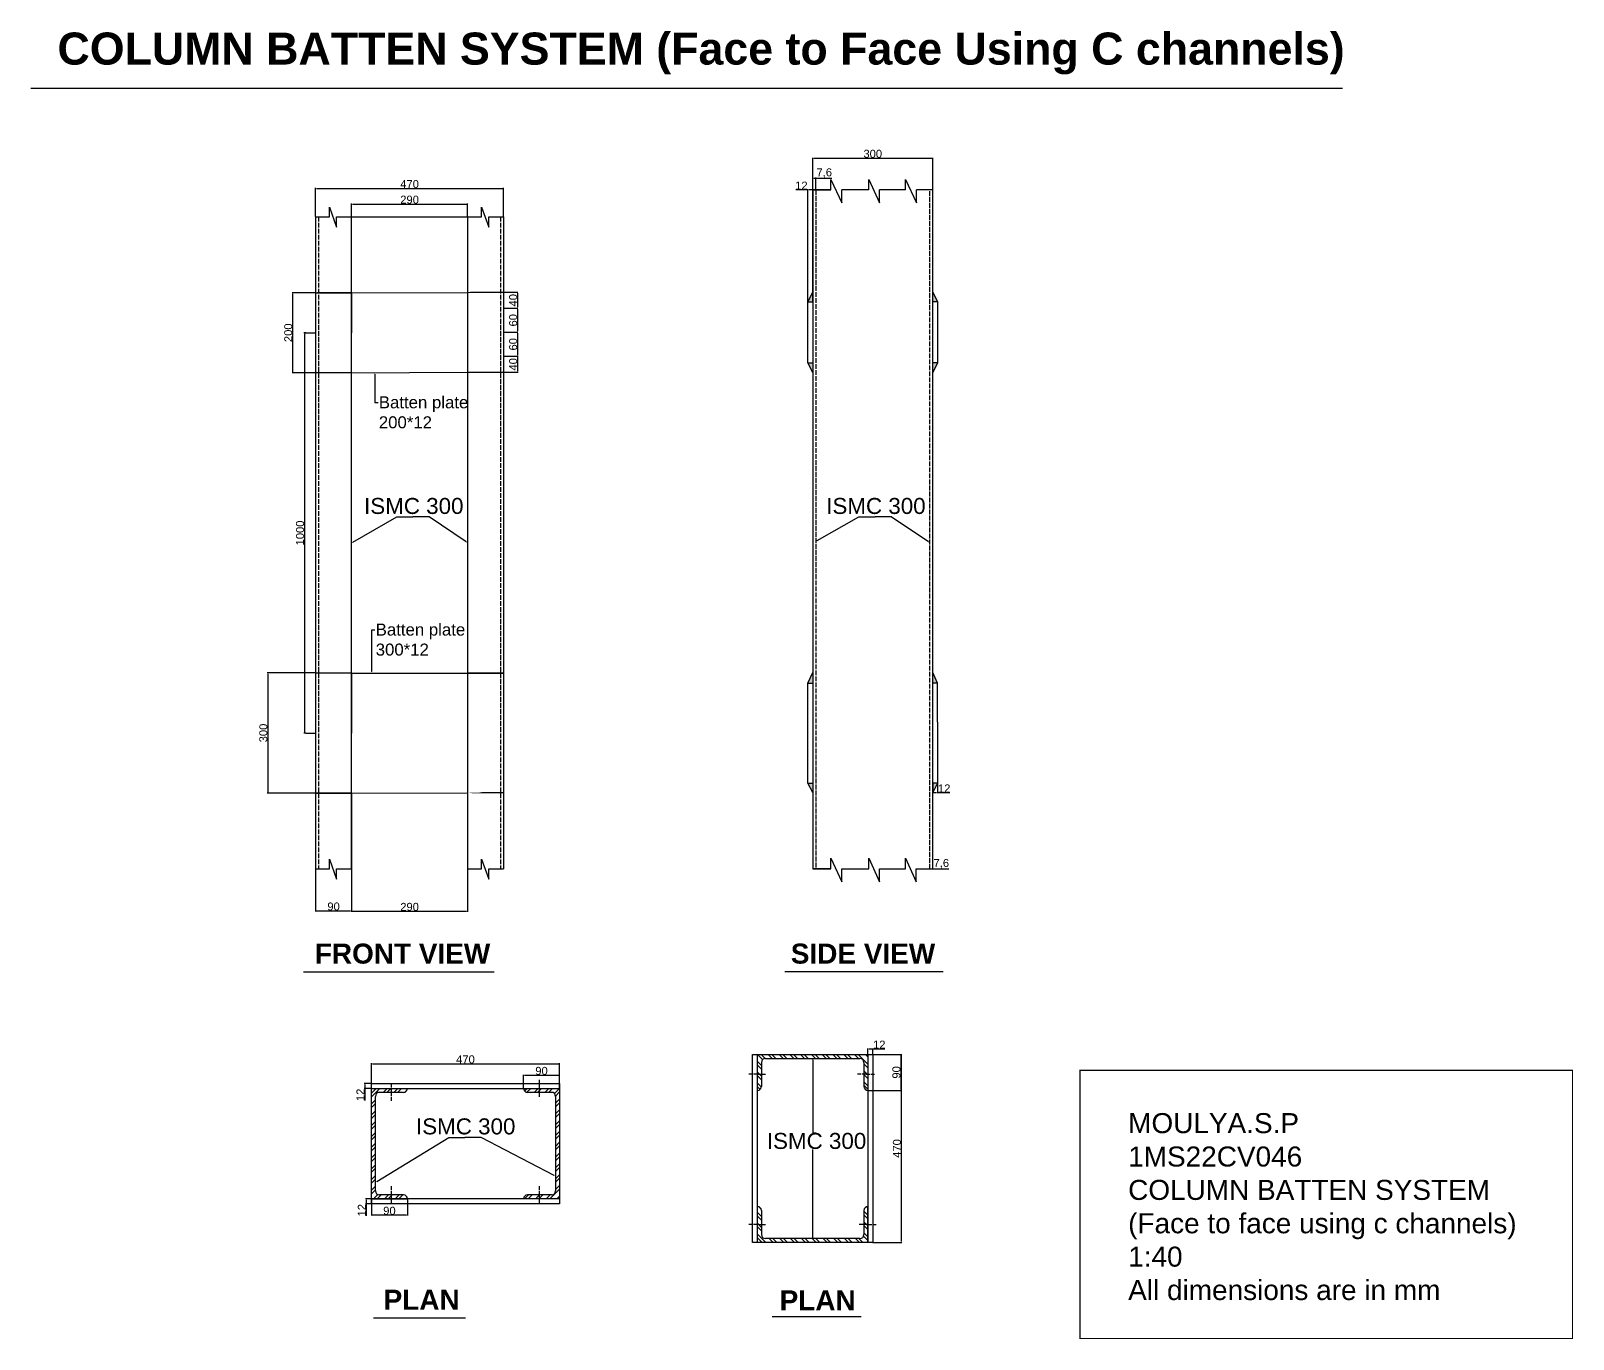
# Model space of a CAD drawing. Header units: millimetres. Extents: x 8616 to 52725, y 6697 to 10698.
# Drawn here: x 8616 to 12470, y 7431 to 10698 of the extents above; entities that cross this region are included whole.
import ezdxf
from ezdxf import colors
from ezdxf.entities.mleader import LeaderData, LeaderLine
from ezdxf.math import Vec2, Vec3

# ---------------------------------------------------------------- set-up
doc = ezdxf.new("R2010")
doc.units = ezdxf.units.MM
doc.linetypes.add('ACAD_ISO02W100', pattern=[15, 12, -3])
doc.layers.add('BEAM', color=255, linetype='Continuous')
doc.styles.get("Standard").update_dxf_attribs({"font": 'arial.ttf'})
doc.dimstyles.new('ISO-25', dxfattribs={"dimtxt": 20, "dimasz": 2.5, "dimexe": 1.25, "dimexo": 0.625, "dimtad": 1, "dimtxsty": 'Standard', "dimcen": 2.5, "dimadec": 0, "dimazin": 0, "dimtfac": 1, "dimtmove": 0, "dimatfit": 3, "dimfxl": 1, "dimarcsym": 0})

# ---------------------------------------------------------------- blocks, each defined once
blk = doc.blocks.new('*D1')
at = {"color": 0, "lineweight": -2, "transparency": 16777216}
for p, q in [((9326.8, 9095), (9206.7, 9095)), ((9207.9, 9092.5), (9207.9, 8797.5)), ((9326.8, 8795), (9206.7, 8795))]:
    blk.add_line(p, q, dxfattribs=at)
at = {"color": 0, "transparency": 16777216}
for points in [[(9207.5, 9092.5), (9208.3, 9092.5), (9207.9, 9095)], [(9207.5, 8797.5), (9208.3, 8797.5), (9207.9, 8795)]]:
    blk.add_solid(points, dxfattribs=at)
at = {"layer": 'Defpoints', "color": 0, "transparency": 16777216}
for p in [(9327.5, 9095), (9207.9, 8795), (9327.5, 8795)]:
    blk.add_point(p, dxfattribs=at)
at = {"color": 0, "transparency": 16777216, "insert": (9197.1, 8945), "char_height": 20, "attachment_point": 5, "rotation": 90}
blk.add_mtext('300', dxfattribs=at)
blk = doc.blocks.new('*D2')
at = {"color": 0, "lineweight": -2, "transparency": 16777216}
for p, q in [((9326.8, 10044.5), (9269, 10044.5)), ((9270.2, 10042), (9270.2, 9847)), ((9326.8, 9844.5), (9269, 9844.5))]:
    blk.add_line(p, q, dxfattribs=at)
at = {"color": 0, "transparency": 16777216}
for points in [[(9269.8, 10042), (9270.6, 10042), (9270.2, 10044.5)], [(9269.8, 9847), (9270.6, 9847), (9270.2, 9844.5)]]:
    blk.add_solid(points, dxfattribs=at)
at = {"layer": 'Defpoints', "color": 0, "transparency": 16777216}
for p in [(9327.5, 10044.5), (9270.2, 9844.5), (9327.5, 9844.5)]:
    blk.add_point(p, dxfattribs=at)
at = {"color": 0, "transparency": 16777216, "insert": (9259.4, 9944.5), "char_height": 20, "attachment_point": 5, "rotation": 90}
blk.add_mtext('200', dxfattribs=at)
blk = doc.blocks.new('*D3')
at = {"color": 0, "lineweight": -2, "transparency": 16777216}
for p, q in [((9303.2, 9944.5), (9298.4, 9944.5)), ((9299.7, 9942), (9299.7, 8947)), ((9303.2, 8944.5), (9298.4, 8944.5))]:
    blk.add_line(p, q, dxfattribs=at)
at = {"color": 0, "transparency": 16777216}
for points in [[(9299.2, 9942), (9300.1, 9942), (9299.7, 9944.5)], [(9299.2, 8947), (9300.1, 8947), (9299.7, 8944.5)]]:
    blk.add_solid(points, dxfattribs=at)
at = {"layer": 'Defpoints', "color": 0, "transparency": 16777216}
for p in [(9303.9, 9944.5), (9299.7, 8944.5), (9303.9, 8944.5)]:
    blk.add_point(p, dxfattribs=at)
at = {"color": 0, "transparency": 16777216, "insert": (9288.8, 9444.5), "char_height": 20, "attachment_point": 5, "rotation": 90}
blk.add_mtext('1000', dxfattribs=at)
blk = doc.blocks.new('*D4')
at = {"color": 0, "lineweight": -2, "transparency": 16777216}
for p, q in [((9327.5, 10234.8), (9327.5, 10306.3)), ((9330, 10305), (9795, 10305)), ((9797.5, 10234.8), (9797.5, 10306.3))]:
    blk.add_line(p, q, dxfattribs=at)
at = {"color": 0, "transparency": 16777216}
for points in [[(9330, 10305.4), (9330, 10304.6), (9327.5, 10305)], [(9795, 10305.4), (9795, 10304.6), (9797.5, 10305)]]:
    blk.add_solid(points, dxfattribs=at)
at = {"layer": 'Defpoints', "color": 0, "transparency": 16777216}
for p in [(9797.5, 10305), (9327.5, 10234.2), (9797.5, 10234.2)]:
    blk.add_point(p, dxfattribs=at)
at = {"color": 0, "transparency": 16777216, "insert": (9562.5, 10315.8), "char_height": 20, "attachment_point": 5}
blk.add_mtext('470', dxfattribs=at)
blk = doc.blocks.new('*D5')
at = {"color": 0, "lineweight": -2, "transparency": 16777216}
for p, q in [((9417.5, 10234.9), (9417.5, 10267.1)), ((9420, 10265.9), (9705, 10265.9)), ((9707.5, 10234.7), (9707.5, 10267.1))]:
    blk.add_line(p, q, dxfattribs=at)
at = {"color": 0, "transparency": 16777216}
for points in [[(9420, 10266.3), (9420, 10265.5), (9417.5, 10265.9)], [(9705, 10266.3), (9705, 10265.5), (9707.5, 10265.9)]]:
    blk.add_solid(points, dxfattribs=at)
at = {"layer": 'Defpoints', "color": 0, "transparency": 16777216}
for p in [(9707.5, 10265.9), (9417.5, 10234.2), (9707.5, 10234.1)]:
    blk.add_point(p, dxfattribs=at)
at = {"color": 0, "transparency": 16777216, "insert": (9562.5, 10276.7), "char_height": 20, "attachment_point": 5}
blk.add_mtext('290', dxfattribs=at)
blk = doc.blocks.new('*D6')
at = {"color": 0, "lineweight": -2, "transparency": 16777216}
for p, q in [((9327.5, 8605.3), (9327.5, 8499.6)), ((9417.5, 8605.4), (9417.5, 8499.6)), ((9330, 8500.9), (9415, 8500.9))]:
    blk.add_line(p, q, dxfattribs=at)
at = {"color": 0, "transparency": 16777216}
for points in [[(9330, 8501.3), (9330, 8500.4), (9327.5, 8500.9)], [(9415, 8501.3), (9415, 8500.4), (9417.5, 8500.9)]]:
    blk.add_solid(points, dxfattribs=at)
at = {"layer": 'Defpoints', "color": 0, "transparency": 16777216}
for p in [(9327.5, 8606), (9417.5, 8606), (9417.5, 8500.9)]:
    blk.add_point(p, dxfattribs=at)
at = {"color": 0, "transparency": 16777216, "insert": (9372.5, 8511.7), "char_height": 20, "attachment_point": 5}
blk.add_mtext('90', dxfattribs=at)
blk = doc.blocks.new('*D7')
at = {"color": 0, "lineweight": -2, "ltscale": 0.2, "transparency": 16777216}
for p, q in [((10708.3, 8142.5), (10791, 8142.5)), ((10789.8, 8140), (10789.8, 8055)), ((10708.3, 8052.5), (10791, 8052.5))]:
    blk.add_line(p, q, dxfattribs=at)
at = {"color": 0, "ltscale": 0.2, "transparency": 16777216}
for points in [[(10789.4, 8140), (10790.2, 8140), (10789.8, 8142.5)], [(10789.4, 8055), (10790.2, 8055), (10789.8, 8052.5)]]:
    blk.add_solid(points, dxfattribs=at)
at = {"layer": 'Defpoints', "color": 0, "ltscale": 0.2, "transparency": 16777216}
for p in [(10707.7, 8142.5), (10707.7, 8052.5), (10789.8, 8052.5)]:
    blk.add_point(p, dxfattribs=at)
at = {"color": 0, "ltscale": 0.2, "transparency": 16777216, "insert": (10778.9, 8097.5), "char_height": 20, "attachment_point": 5, "rotation": 90}
blk.add_mtext('90', dxfattribs=at)
blk = doc.blocks.new('*D8')
at = {"color": 0, "lineweight": -2, "ltscale": 0.2, "transparency": 16777216}
for p, q in [((9417.5, 8794.3), (9417.5, 8498.6)), ((9707.5, 8794.3), (9707.5, 8498.6)), ((9420, 8499.9), (9705, 8499.9))]:
    blk.add_line(p, q, dxfattribs=at)
at = {"color": 0, "ltscale": 0.2, "transparency": 16777216}
for points in [[(9420, 8500.3), (9420, 8499.5), (9417.5, 8499.9)], [(9705, 8500.3), (9705, 8499.5), (9707.5, 8499.9)]]:
    blk.add_solid(points, dxfattribs=at)
at = {"layer": 'Defpoints', "color": 0, "ltscale": 0.2, "transparency": 16777216}
for p in [(9417.5, 8794.9), (9707.5, 8794.9), (9707.5, 8499.9)]:
    blk.add_point(p, dxfattribs=at)
at = {"color": 0, "ltscale": 0.2, "transparency": 16777216, "insert": (9562.5, 8510.7), "char_height": 20, "attachment_point": 5}
blk.add_mtext('290', dxfattribs=at)
blk = doc.blocks.new('*D9')
at = {"color": 0, "lineweight": -2, "ltscale": 0.2, "transparency": 16777216}
for p, q in [((9798.1, 10045.7), (9833.3, 10045.7)), ((9832, 10043.2), (9832, 10008.2)), ((9798.1, 10005.7), (9833.3, 10005.7))]:
    blk.add_line(p, q, dxfattribs=at)
at = {"color": 0, "ltscale": 0.2, "transparency": 16777216}
for points in [[(9831.6, 10043.2), (9832.4, 10043.2), (9832, 10045.7)], [(9831.6, 10008.2), (9832.4, 10008.2), (9832, 10005.7)]]:
    blk.add_solid(points, dxfattribs=at)
at = {"layer": 'Defpoints', "color": 0, "ltscale": 0.2, "transparency": 16777216}
for p in [(9797.5, 10045.7), (9797.5, 10005.7), (9832, 10005.7)]:
    blk.add_point(p, dxfattribs=at)
at = {"color": 0, "ltscale": 0.2, "transparency": 16777216, "insert": (9821.2, 10025.7), "char_height": 20, "attachment_point": 5, "rotation": 90}
blk.add_mtext('40', dxfattribs=at)
blk = doc.blocks.new('*D10')
at = {"color": 0, "lineweight": -2, "ltscale": 0.2, "transparency": 16777216}
for p, q in [((9798.1, 10005.7), (9833.3, 10005.7)), ((9832, 10003.2), (9832, 9948.2)), ((9798.1, 9945.7), (9833.3, 9945.7))]:
    blk.add_line(p, q, dxfattribs=at)
at = {"color": 0, "ltscale": 0.2, "transparency": 16777216}
for points in [[(9831.6, 10003.2), (9832.4, 10003.2), (9832, 10005.7)], [(9831.6, 9948.2), (9832.4, 9948.2), (9832, 9945.7)]]:
    blk.add_solid(points, dxfattribs=at)
at = {"layer": 'Defpoints', "color": 0, "ltscale": 0.2, "transparency": 16777216}
for p in [(9797.5, 10005.7), (9797.5, 9945.7), (9832, 9945.7)]:
    blk.add_point(p, dxfattribs=at)
at = {"color": 0, "ltscale": 0.2, "transparency": 16777216, "insert": (9821.2, 9975.7), "char_height": 20, "attachment_point": 5, "rotation": 90}
blk.add_mtext('60', dxfattribs=at)
blk = doc.blocks.new('*D11')
at = {"color": 0, "lineweight": -2, "ltscale": 0.2, "transparency": 16777216}
for p, q in [((9798.1, 9945.7), (9833.3, 9945.7)), ((9832, 9943.2), (9832, 9888.2)), ((9798.1, 9885.7), (9833.3, 9885.7))]:
    blk.add_line(p, q, dxfattribs=at)
at = {"color": 0, "ltscale": 0.2, "transparency": 16777216}
for points in [[(9831.6, 9943.2), (9832.4, 9943.2), (9832, 9945.7)], [(9831.6, 9888.2), (9832.4, 9888.2), (9832, 9885.7)]]:
    blk.add_solid(points, dxfattribs=at)
at = {"layer": 'Defpoints', "color": 0, "ltscale": 0.2, "transparency": 16777216}
for p in [(9797.5, 9945.7), (9797.5, 9885.7), (9832, 9885.7)]:
    blk.add_point(p, dxfattribs=at)
at = {"color": 0, "ltscale": 0.2, "transparency": 16777216, "insert": (9821.2, 9915.7), "char_height": 20, "attachment_point": 5, "rotation": 90}
blk.add_mtext('60', dxfattribs=at)
blk = doc.blocks.new('*D12')
at = {"color": 0, "lineweight": -2, "ltscale": 0.2, "transparency": 16777216}
for p, q in [((9798.1, 9885.7), (9833.4, 9885.7)), ((9832.1, 9883.2), (9832.1, 9848.2)), ((9798.1, 9845.7), (9833.4, 9845.7))]:
    blk.add_line(p, q, dxfattribs=at)
at = {"color": 0, "ltscale": 0.2, "transparency": 16777216}
for points in [[(9831.7, 9883.2), (9832.5, 9883.2), (9832.1, 9885.7)], [(9831.7, 9848.2), (9832.5, 9848.2), (9832.1, 9845.7)]]:
    blk.add_solid(points, dxfattribs=at)
at = {"layer": 'Defpoints', "color": 0, "ltscale": 0.2, "transparency": 16777216}
for p in [(9797.5, 9885.7), (9797.5, 9845.7), (9832.1, 9845.7)]:
    blk.add_point(p, dxfattribs=at)
at = {"color": 0, "ltscale": 0.2, "transparency": 16777216, "insert": (9821.3, 9865.7), "char_height": 20, "attachment_point": 5, "rotation": 90}
blk.add_mtext('40', dxfattribs=at)
blk = doc.blocks.new('*D13')
at = {"color": 0, "lineweight": -2, "ltscale": 0.2, "transparency": 16777216}
for p, q in [((10569.8, 10301.9), (10569.8, 10331.9)), ((10572.3, 10330.7), (10574.9, 10330.7)), ((10577.4, 10301.9), (10577.4, 10331.9)), ((10577.4, 10330.7), (10617.4, 10330.7))]:
    blk.add_line(p, q, dxfattribs=at)
at = {"color": 0, "ltscale": 0.2, "transparency": 16777216}
for points in [[(10572.3, 10331.1), (10572.3, 10330.2), (10569.8, 10330.7)], [(10574.9, 10331.1), (10574.9, 10330.2), (10577.4, 10330.7)]]:
    blk.add_solid(points, dxfattribs=at)
at = {"layer": 'Defpoints', "color": 0, "ltscale": 0.2, "transparency": 16777216}
for p in [(10577.4, 10330.7), (10569.8, 10301.3), (10577.4, 10301.3)]:
    blk.add_point(p, dxfattribs=at)
at = {"color": 0, "ltscale": 0.2, "transparency": 16777216, "insert": (10598.6, 10343.3), "char_height": 20, "attachment_point": 5}
blk.add_mtext('7,6', dxfattribs=at)
blk = doc.blocks.new('*D14')
at = {"color": 0, "lineweight": -2, "ltscale": 0.2, "transparency": 16777216}
for p, q in [((10569.8, 10301.9), (10569.8, 10381.7)), ((10572.3, 10380.4), (10867.3, 10380.4)), ((10869.8, 10301.9), (10869.8, 10381.7))]:
    blk.add_line(p, q, dxfattribs=at)
at = {"color": 0, "ltscale": 0.2, "transparency": 16777216}
for points in [[(10572.3, 10380.9), (10572.3, 10380), (10569.8, 10380.4)], [(10867.3, 10380.9), (10867.3, 10380), (10869.8, 10380.4)]]:
    blk.add_solid(points, dxfattribs=at)
at = {"layer": 'Defpoints', "color": 0, "ltscale": 0.2, "transparency": 16777216}
for p in [(10869.8, 10380.4), (10569.8, 10301.3), (10869.8, 10301.3)]:
    blk.add_point(p, dxfattribs=at)
at = {"color": 0, "ltscale": 0.2, "transparency": 16777216, "insert": (10719.8, 10391.3), "char_height": 20, "attachment_point": 5}
blk.add_mtext('300', dxfattribs=at)
blk = doc.blocks.new('*D15')
at = {"color": 0, "lineweight": -2, "ltscale": 0.2, "transparency": 16777216}
for p, q in [((10557.8, 10301.3), (10527.5, 10301.3)), ((10557.8, 10022.7), (10557.8, 10302.5)), ((10567.3, 10301.3), (10560.3, 10301.3)), ((10569.8, 10022.7), (10569.8, 10302.5))]:
    blk.add_line(p, q, dxfattribs=at)
at = {"color": 0, "ltscale": 0.2, "transparency": 16777216}
for points in [[(10560.3, 10301.7), (10560.3, 10300.8), (10557.8, 10301.3)], [(10567.3, 10301.7), (10567.3, 10300.8), (10569.8, 10301.3)]]:
    blk.add_solid(points, dxfattribs=at)
at = {"layer": 'Defpoints', "color": 0, "ltscale": 0.2, "transparency": 16777216}
for p in [(10557.8, 10301.3), (10557.8, 10022), (10569.8, 10022)]:
    blk.add_point(p, dxfattribs=at)
at = {"color": 0, "ltscale": 0.2, "transparency": 16777216, "insert": (10541.4, 10311.9), "char_height": 20, "attachment_point": 5}
blk.add_mtext('12', dxfattribs=at)
blk = doc.blocks.new('*D16')
at = {"color": 0, "lineweight": -2, "ltscale": 0.2, "transparency": 16777216}
for p, q in [((10869.8, 8819.9), (10869.8, 8794.8)), ((10872.3, 8796.1), (10879.3, 8796.1)), ((10881.8, 8819.9), (10881.8, 8794.8)), ((10881.8, 8796.1), (10912.1, 8796.1))]:
    blk.add_line(p, q, dxfattribs=at)
at = {"color": 0, "ltscale": 0.2, "transparency": 16777216}
for points in [[(10872.3, 8796.5), (10872.3, 8795.6), (10869.8, 8796.1)], [(10879.3, 8796.5), (10879.3, 8795.6), (10881.8, 8796.1)]]:
    blk.add_solid(points, dxfattribs=at)
at = {"layer": 'Defpoints', "color": 0, "ltscale": 0.2, "transparency": 16777216}
for p in [(10869.8, 8820.5), (10881.8, 8820.5), (10881.8, 8796.1)]:
    blk.add_point(p, dxfattribs=at)
at = {"color": 0, "ltscale": 0.2, "transparency": 16777216, "insert": (10898.2, 8806.7), "char_height": 20, "attachment_point": 5}
blk.add_mtext('12', dxfattribs=at)
blk = doc.blocks.new('*D17')
at = {"color": 0, "lineweight": -2, "ltscale": 0.2, "transparency": 16777216}
for p, q in [((10862.2, 8606.6), (10862.2, 8607.2)), ((10864.7, 8606), (10867.3, 8606)), ((10869.8, 8606.6), (10869.8, 8607.2)), ((10869.8, 8606), (10909.8, 8606))]:
    blk.add_line(p, q, dxfattribs=at)
at = {"color": 0, "ltscale": 0.2, "transparency": 16777216}
for points in [[(10864.7, 8606.4), (10864.7, 8605.6), (10862.2, 8606)], [(10867.3, 8606.4), (10867.3, 8605.6), (10869.8, 8606)]]:
    blk.add_solid(points, dxfattribs=at)
at = {"layer": 'Defpoints', "color": 0, "ltscale": 0.2, "transparency": 16777216}
for p in [(10862.2, 8606), (10869.8, 8606), (10869.8, 8606)]:
    blk.add_point(p, dxfattribs=at)
at = {"color": 0, "ltscale": 0.2, "transparency": 16777216, "insert": (10891, 8618.6), "char_height": 20, "attachment_point": 5}
blk.add_mtext('7,6', dxfattribs=at)
blk = doc.blocks.new('*D18')
at = {"color": 0, "lineweight": -2, "ltscale": 0.2, "transparency": 16777216}
for p, q in [((10707.7, 8143.1), (10707.7, 8157.3)), ((10710.2, 8156.1), (10717.2, 8156.1)), ((10719.7, 8143.1), (10719.7, 8157.3)), ((10719.7, 8156.1), (10750, 8156.1))]:
    blk.add_line(p, q, dxfattribs=at)
at = {"color": 0, "ltscale": 0.2, "transparency": 16777216}
for points in [[(10710.2, 8156.5), (10710.2, 8155.7), (10707.7, 8156.1)], [(10717.2, 8156.5), (10717.2, 8155.7), (10719.7, 8156.1)]]:
    blk.add_solid(points, dxfattribs=at)
at = {"layer": 'Defpoints', "color": 0, "ltscale": 0.2, "transparency": 16777216}
for p in [(10707.7, 8142.5), (10719.7, 8156.1), (10719.7, 8142.5)]:
    blk.add_point(p, dxfattribs=at)
at = {"color": 0, "ltscale": 0.2, "transparency": 16777216, "insert": (10736.1, 8166.8), "char_height": 20, "attachment_point": 5}
blk.add_mtext('12', dxfattribs=at)
blk = doc.blocks.new('*D19')
at = {"color": 0, "lineweight": -2, "ltscale": 0.2, "transparency": 16777216}
for p, q in [((10720.3, 8142.5), (10792.3, 8142.5)), ((10791.1, 8140), (10791.1, 7675)), ((10720.3, 7672.5), (10792.3, 7672.5))]:
    blk.add_line(p, q, dxfattribs=at)
at = {"color": 0, "ltscale": 0.2, "transparency": 16777216}
for points in [[(10790.7, 8140), (10791.5, 8140), (10791.1, 8142.5)], [(10790.7, 7675), (10791.5, 7675), (10791.1, 7672.5)]]:
    blk.add_solid(points, dxfattribs=at)
at = {"layer": 'Defpoints', "color": 0, "ltscale": 0.2, "transparency": 16777216}
for p in [(10719.7, 8142.5), (10719.7, 7672.5), (10791.1, 7672.5)]:
    blk.add_point(p, dxfattribs=at)
at = {"color": 0, "ltscale": 0.2, "transparency": 16777216, "insert": (10780.2, 7907.5), "char_height": 20, "attachment_point": 5, "rotation": 90}
blk.add_mtext('470', dxfattribs=at)
blk = doc.blocks.new('*D20')
at = {"color": 0, "lineweight": -2, "ltscale": 0.8, "transparency": 16777216}
for p, q in [((9467.1, 8070.3), (9467.1, 8120.3)), ((9469.6, 8119.1), (9934.6, 8119.1)), ((9937.1, 8070.3), (9937.1, 8120.3))]:
    blk.add_line(p, q, dxfattribs=at)
at = {"color": 0, "ltscale": 0.8, "transparency": 16777216}
for points in [[(9469.6, 8119.5), (9469.6, 8118.7), (9467.1, 8119.1)], [(9934.6, 8119.5), (9934.6, 8118.7), (9937.1, 8119.1)]]:
    blk.add_solid(points, dxfattribs=at)
at = {"layer": 'Defpoints', "color": 0, "ltscale": 0.8, "transparency": 16777216}
for p in [(9937.1, 8119.1), (9467.1, 8069.7), (9937.1, 8069.7)]:
    blk.add_point(p, dxfattribs=at)
at = {"color": 0, "ltscale": 0.8, "transparency": 16777216, "insert": (9702.1, 8129.9), "char_height": 20, "attachment_point": 5}
blk.add_mtext('470', dxfattribs=at)
blk = doc.blocks.new('*D21')
at = {"color": 0, "lineweight": -2, "ltscale": 0.8, "transparency": 16777216}
for p, q in [((9847.1, 8058.3), (9847.1, 8091.6)), ((9849.6, 8090.4), (9934.6, 8090.4)), ((9937.1, 8058.3), (9937.1, 8091.6))]:
    blk.add_line(p, q, dxfattribs=at)
at = {"color": 0, "ltscale": 0.8, "transparency": 16777216}
for points in [[(9849.6, 8090.8), (9849.6, 8090), (9847.1, 8090.4)], [(9934.6, 8090.8), (9934.6, 8090), (9937.1, 8090.4)]]:
    blk.add_solid(points, dxfattribs=at)
at = {"layer": 'Defpoints', "color": 0, "ltscale": 0.8, "transparency": 16777216}
for p in [(9847.1, 8057.7), (9937.1, 8090.4), (9937.1, 8057.7)]:
    blk.add_point(p, dxfattribs=at)
at = {"color": 0, "ltscale": 0.8, "transparency": 16777216, "insert": (9892.1, 8101.2), "char_height": 20, "attachment_point": 5}
blk.add_mtext('90', dxfattribs=at)
blk = doc.blocks.new('*D22')
at = {"color": 0, "lineweight": -2, "ltscale": 0.8, "transparency": 16777216}
for p, q in [((9466.5, 8069.7), (9449.1, 8069.7)), ((9466.5, 8057.7), (9449.1, 8057.7)), ((9450.4, 8067.2), (9450.4, 8060.2)), ((9450.4, 8057.7), (9450.4, 8027.4))]:
    blk.add_line(p, q, dxfattribs=at)
at = {"color": 0, "ltscale": 0.8, "transparency": 16777216}
for points in [[(9449.9, 8067.2), (9450.8, 8067.2), (9450.4, 8069.7)], [(9449.9, 8060.2), (9450.8, 8060.2), (9450.4, 8057.7)]]:
    blk.add_solid(points, dxfattribs=at)
at = {"layer": 'Defpoints', "color": 0, "ltscale": 0.8, "transparency": 16777216}
for p in [(9450.4, 8057.7), (9467.1, 8069.7), (9467.1, 8057.7)]:
    blk.add_point(p, dxfattribs=at)
at = {"color": 0, "ltscale": 0.8, "transparency": 16777216, "insert": (9439.7, 8041.3), "char_height": 20, "attachment_point": 5, "rotation": 90}
blk.add_mtext('12', dxfattribs=at)
blk = doc.blocks.new('*D23')
at = {"color": 0, "lineweight": -2, "ltscale": 0.8, "transparency": 16777216}
for p, q in [((9467.1, 7781.1), (9467.1, 7739.8)), ((9557.1, 7781.1), (9557.1, 7739.8)), ((9554.6, 7741.1), (9469.6, 7741.1))]:
    blk.add_line(p, q, dxfattribs=at)
at = {"color": 0, "ltscale": 0.8, "transparency": 16777216}
for points in [[(9469.6, 7741.5), (9469.6, 7740.7), (9467.1, 7741.1)], [(9554.6, 7741.5), (9554.6, 7740.7), (9557.1, 7741.1)]]:
    blk.add_solid(points, dxfattribs=at)
at = {"layer": 'Defpoints', "color": 0, "ltscale": 0.8, "transparency": 16777216}
for p in [(9467.1, 7781.7), (9557.1, 7781.7), (9467.1, 7741.1)]:
    blk.add_point(p, dxfattribs=at)
at = {"color": 0, "ltscale": 0.8, "transparency": 16777216, "insert": (9512.1, 7751.9), "char_height": 20, "attachment_point": 5}
blk.add_mtext('90', dxfattribs=at)
blk = doc.blocks.new('*D24')
at = {"color": 0, "lineweight": -2, "ltscale": 0.8, "transparency": 16777216}
for p, q in [((9466.5, 7781.7), (9452.5, 7781.7)), ((9466.5, 7769.7), (9452.5, 7769.7)), ((9453.8, 7779.2), (9453.8, 7772.2)), ((9453.8, 7769.7), (9453.8, 7739.4))]:
    blk.add_line(p, q, dxfattribs=at)
at = {"color": 0, "ltscale": 0.8, "transparency": 16777216}
for points in [[(9453.4, 7779.2), (9454.2, 7779.2), (9453.8, 7781.7)], [(9453.4, 7772.2), (9454.2, 7772.2), (9453.8, 7769.7)]]:
    blk.add_solid(points, dxfattribs=at)
at = {"layer": 'Defpoints', "color": 0, "ltscale": 0.8, "transparency": 16777216}
for p in [(9453.8, 7769.7), (9467.1, 7781.7), (9467.1, 7769.7)]:
    blk.add_point(p, dxfattribs=at)
at = {"color": 0, "ltscale": 0.8, "transparency": 16777216, "insert": (9443.1, 7753.3), "char_height": 20, "attachment_point": 5, "rotation": 90}
blk.add_mtext('12', dxfattribs=at)

msp = doc.modelspace()

# ---------------------------------------------------------------- hatches: boundary and pattern name
h = msp.add_hatch(color=256)
h.dxf.hatch_style = 1
h.paths.add_polyline_path([(10569.807, 10045.674), (10557.807, 10022.038), (10569.807, 10022.038)])
h.paths.add_polyline_path([(10569.807, 9869.339), (10557.807, 9869.339), (10569.807, 9845.336)])
h.paths.add_polyline_path([(10869.807, 10045.674), (10869.807, 10021.67), (10881.807, 10021.67)])
h.paths.add_polyline_path([(10881.807, 9868.971), (10869.807, 9868.971), (10869.807, 9845.336)])
h.paths.add_polyline_path([(10881.807, 8819.708), (10869.807, 8819.708), (10869.807, 8796.073)])
h.paths.add_polyline_path([(10869.807, 9096.434), (10869.807, 9069.605), (10881.807, 9069.605)])
h.paths.add_polyline_path([(10569.807, 9095.99), (10557.807, 9069.605), (10569.807, 9069.605)])
h.paths.add_polyline_path([(10569.807, 8820.076), (10557.807, 8820.076), (10569.807, 8796.073)])
h = msp.add_hatch()
h.set_pattern_fill('ANSI32', color=256, scale=2, angle=90)
h.set_pattern_definition([(135, (10828.864, 6021.23), (-13.47038, -13.47038), []), (135, (10828.864, 6030.21), (-13.47038, -13.47038), [])])
h.paths.add_polyline_path([(10431.653, 7672.516), (10707.653, 7672.516), (10707.653, 7762.516, 0.41421356), (10697.653, 7752.516), (10697.653, 7692.516, -0.41421356), (10687.653, 7682.516), (10451.653, 7682.516, -0.41421356), (10441.653, 7692.516), (10441.653, 7752.516, 0.41421356), (10431.653, 7762.516)])
h.paths.add_polyline_path([(10431.653, 8052.516, 0.41421356), (10441.653, 8062.516), (10441.653, 8122.516, -0.41421356), (10451.653, 8132.516), (10687.653, 8132.516, -0.41421356), (10697.653, 8122.516), (10697.653, 8062.516, 0.41421356), (10707.653, 8052.516), (10707.653, 8142.516), (10431.653, 8142.516)])
h = msp.add_hatch()
h.set_pattern_fill('ANSI32', color=256, scale=2)
h.set_pattern_definition([(45, (7815.851, 7660.496), (-13.47038, 13.47038), []), (45, (7824.832, 7660.496), (-13.47038, 13.47038), [])])
h.paths.add_polyline_path([(9557.137, 8057.706), (9467.137, 8057.706), (9467.137, 7781.706), (9557.137, 7781.706, 0.41421356), (9547.137, 7791.706), (9487.137, 7791.706, -0.41421356), (9477.137, 7801.706), (9477.137, 8037.706, -0.41421356), (9487.137, 8047.706), (9547.137, 8047.706, 0.41421356)])
h.paths.add_polyline_path([(9937.137, 8057.706), (9847.137, 8057.706, 0.41421356), (9857.137, 8047.706), (9917.137, 8047.706, -0.41421356), (9927.137, 8037.706), (9927.137, 7801.706, -0.41421356), (9917.137, 7791.706), (9857.137, 7791.706, 0.41421356), (9847.137, 7781.706), (9937.137, 7781.706)])

# ---------------------------------------------------------------- linework, layer by layer
at = {"ltscale": 0.8}
for p, q in [((8616.122, 10555.649), (11893.081, 10555.649)), ((10419.653, 8072.516), (10419.653, 8142.516)), ((10569.653, 7682.516), (10569.653, 7904.954))]:
    msp.add_line(p, q, dxfattribs=at)
for p, q in [((10569.807, 10301.251), (10569.807, 8605.974)), ((10569.807, 10301.251), (10615.408, 10301.251)), ((10615.408, 10301.251), (10569.807, 10301.251)), ((10615.408, 10301.251), (10615.408, 10327.442)), ((10615.408, 10327.442), (10642.501, 10268.813)), ((10642.501, 10268.813), (10642.501, 10301.251)), ((10709.907, 10301.251), (10642.501, 10301.251)), ((10709.907, 10301.251), (10709.907, 10327.442)), ((10709.907, 10327.442), (10736.999, 10268.813)), ((10736.999, 10268.813), (10736.999, 10301.251)), ((10801.761, 10301.251), (10736.999, 10301.251)), ((10801.761, 10301.251), (10801.761, 10327.442)), ((10801.761, 10327.442), (10828.854, 10268.813)), ((10869.807, 10301.251), (10828.854, 10301.251)), ((10828.854, 10268.813), (10828.854, 10301.251)), ((10869.807, 8605.974), (10869.807, 10301.251)), ((9362.427, 10234.182), (9362.427, 10258.221)), ((9362.427, 10258.221), (9380.206, 10208.06)), ((9742.429, 10234.115), (9742.429, 10258.153)), ((9742.429, 10258.153), (9760.207, 10207.992)), ((9327.452, 10234.182), (9327.452, 8605.974)), ((9327.452, 10234.182), (9362.427, 10234.182)), ((9327.452, 10234.182), (9337.452, 10234.182)), ((9380.206, 10234.182), (9417.451, 10234.25)), ((9380.206, 10208.06), (9380.206, 10234.182)), ((9380.206, 10234.182), (9742.429, 10234.182)), ((9417.45, 8606.042), (9417.45, 10233.543)), ((9707.453, 10234.115), (9707.453, 8605.907)), ((9760.207, 10234.115), (9797.452, 10234.182)), ((9760.207, 10207.992), (9760.207, 10234.115)), ((9797.452, 10234.182), (9797.452, 8606.042)), ((9327.452, 10044.494), (9417.45, 10044.494)), ((9417.45, 10044.494), (9707.453, 10045.394)), ((9417.45, 10044.494), (9417.45, 9944.494)), ((9707.453, 10045.394), (9797.451, 10045.674)), ((10557.807, 10022.038), (10569.807, 10045.674)), ((10557.807, 10022.038), (10569.807, 10022.038)), ((10557.807, 9869.339), (10557.807, 10022.038)), ((10869.807, 10045.674), (10881.807, 10021.67)), ((10881.807, 10021.67), (10869.807, 10021.67)), ((10881.807, 10021.67), (10881.807, 9868.971)), ((10569.807, 9845.336), (10557.807, 9869.339)), ((10557.807, 9869.339), (10569.807, 9869.339)), ((10881.807, 9868.971), (10869.807, 9868.971)), ((10881.807, 9868.971), (10869.807, 9845.336)), ((9327.452, 9844.737), (9797.451, 9845.674)), ((9327.452, 9095.024), (9417.45, 9094.281)), ((10557.807, 9069.605), (10569.807, 9095.99)), ((10881.807, 9069.605), (10869.807, 9096.434)), ((9417.45, 9094.281), (9707.453, 9094.711)), ((9417.45, 9094.281), (9417.45, 8944.281)), ((9797.452, 9094.213), (9797.452, 8944.213)), ((10557.807, 8972.776), (10557.807, 9069.605)), ((10557.807, 9069.605), (10569.807, 9069.605)), ((10881.807, 9069.605), (10869.807, 9069.605)), ((10881.807, 8972.408), (10881.807, 9069.605)), ((10557.807, 8820.076), (10557.807, 8972.776)), ((10881.807, 8972.408), (10881.807, 8819.708)), ((9327.452, 8795.024), (9417.45, 8794.935)), ((9417.45, 8794.935), (9707.453, 8795.942)), ((10569.807, 8796.073), (10557.807, 8820.076)), ((10557.807, 8820.076), (10569.807, 8820.076)), ((10881.807, 8819.708), (10869.807, 8819.708)), ((10881.807, 8819.708), (10869.807, 8796.073)), ((9327.452, 8605.974), (9362.427, 8605.974)), ((9362.427, 8605.974), (9362.427, 8630.013)), ((9362.427, 8630.013), (9380.206, 8579.852)), ((9380.206, 8605.974), (9417.451, 8606.042)), ((9380.206, 8579.852), (9380.206, 8605.974)), ((9707.453, 8605.907), (9742.429, 8605.907)), ((9742.429, 8605.907), (9742.429, 8629.945)), ((9742.429, 8629.945), (9760.207, 8579.784)), ((9760.207, 8605.907), (9797.452, 8605.974)), ((9760.207, 8579.784), (9760.207, 8605.907)), ((10569.807, 8605.974), (10615.197, 8605.974)), ((10615.197, 8605.974), (10569.807, 8605.974)), ((10615.197, 8605.974), (10615.197, 8632.165)), ((10615.197, 8632.165), (10642.29, 8573.537)), ((10642.29, 8573.537), (10642.29, 8605.974)), ((10642.29, 8605.974), (10709.696, 8605.974)), ((10709.696, 8605.974), (10709.696, 8632.165)), ((10709.696, 8632.165), (10736.789, 8573.537)), ((10736.789, 8573.537), (10736.789, 8605.974)), ((10736.789, 8605.974), (10801.551, 8605.974)), ((10801.551, 8605.974), (10801.551, 8632.165)), ((10801.551, 8632.165), (10828.644, 8573.537)), ((10828.644, 8573.537), (10828.644, 8605.974)), ((10828.644, 8605.974), (10869.807, 8605.974)), ((10419.653, 8142.516), (10719.653, 8142.516)), ((10431.653, 7672.516), (10431.653, 8142.516)), ((10451.653, 8132.516), (10687.653, 8132.516)), ((10707.653, 8142.516), (10707.653, 7672.516)), ((10719.653, 8142.516), (10719.653, 7672.516)), ((10441.653, 8122.516), (10441.653, 8062.516)), ((10697.653, 8122.516), (10697.653, 8062.516)), ((9467.137, 8069.706), (9937.137, 8069.706)), ((9467.137, 7769.706), (9467.137, 8069.706)), ((9467.137, 8057.706), (9937.137, 8057.706)), ((9467.137, 8057.706), (9557.137, 8057.706)), ((9477.137, 8057.706), (9557.137, 8057.706)), ((9557.137, 8057.706), (9557.137, 8057.706)), ((9847.137, 8057.706), (9847.137, 8057.706)), ((9937.137, 8069.706), (9937.137, 7769.706)), ((10419.653, 7672.516), (10419.653, 8072.516)), ((9477.137, 7801.706), (9477.137, 8037.706)), ((9547.137, 8047.706), (9487.137, 8047.706)), ((9917.137, 8047.706), (9857.137, 8047.706)), ((9927.137, 8037.706), (9927.137, 7801.706)), ((10431.653, 8052.516), (10431.653, 8052.516)), ((10707.653, 8052.516), (10707.653, 8052.516)), ((9547.137, 7791.706), (9487.137, 7791.706)), ((9917.137, 7791.706), (9857.137, 7791.706)), ((9937.137, 7781.706), (9467.137, 7781.706)), ((9467.137, 7781.706), (9557.137, 7781.706)), ((9937.137, 7769.706), (9467.137, 7769.706)), ((9557.137, 7781.706), (9557.137, 7781.706)), ((9847.137, 7781.706), (9847.137, 7781.706)), ((10431.653, 7682.516), (10431.653, 7762.516)), ((10431.653, 7672.516), (10431.653, 7762.516)), ((10431.653, 7762.516), (10431.653, 7762.516)), ((10441.653, 7752.516), (10441.653, 7692.516)), ((10697.653, 7752.516), (10697.653, 7692.516)), ((10707.653, 7672.516), (10707.653, 7762.516)), ((10707.653, 7762.516), (10707.653, 7762.516)), ((10719.653, 7672.516), (10419.653, 7672.516)), ((10687.653, 7682.516), (10451.653, 7682.516))]:
    msp.add_line(p, q)
at = {"linetype": 'ACAD_ISO02W100'}
for p, q in [((10577.407, 10301.251), (10577.407, 8605.974)), ((10862.207, 8605.974), (10862.207, 10301.251)), ((9335.052, 10234.182), (9335.052, 8605.974)), ((9789.852, 10234.182), (9789.852, 8605.974))]:
    msp.add_line(p, q, dxfattribs=at)
at = {"ltscale": 0.2}
for p, q in [((9299.655, 9944.494), (9327.452, 9944.494)), ((9303.059, 8944.494), (9327.452, 8944.494)), ((9297.783, 8348.574), (9773.544, 8348.574)), ((10499.81, 8349.53), (10895.363, 8349.53)), ((9472.26, 7484.573), (9702.009, 7484.573)), ((10468.743, 7488.176), (10690.495, 7488.176))]:
    msp.add_line(p, q, dxfattribs=at)
at = {"linetype": 'ACAD_ISO02W100', "ltscale": 0.8}
for p, q in [((9517.137, 8047.706), (9517.137, 8069.254)), ((9887.137, 8057.706), (9887.137, 8079.254)), ((9887.137, 8036.159), (9887.137, 8057.706)), ((10431.653, 8092.693), (10408.853, 8092.693)), ((10431.653, 8092.693), (10452.166, 8092.693)), ((10703.204, 8092.693), (10680.405, 8092.693)), ((10703.204, 8092.693), (10723.718, 8092.693)), ((9517.137, 8026.159), (9517.137, 8047.706)), ((9517.137, 7791.706), (9517.137, 7813.254)), ((9517.137, 7770.159), (9517.137, 7791.706)), ((9887.137, 7791.706), (9887.137, 7813.254)), ((9887.137, 7770.159), (9887.137, 7791.706)), ((10431.653, 7717.516), (10408.853, 7717.516)), ((10431.653, 7717.516), (10452.166, 7717.516)), ((10707.653, 7717.516), (10684.853, 7717.516)), ((10707.653, 7717.516), (10728.166, 7717.516))]:
    msp.add_line(p, q, dxfattribs=at)
at = {"ltscale": 0.2, "const_width": 3}
for points in [[(9327.452, 10044.494), (9417.45, 10044.494), (9417.45, 10044.494), (9327.452, 10044.494)], [(9707.453, 10045.394), (9797.452, 10045.394), (9797.452, 10045.394), (9707.453, 10045.394)], [(9327.452, 9844.494), (9417.45, 9844.494), (9417.45, 9844.916), (9327.452, 9844.916)], [(9707.453, 9845.494), (9797.452, 9845.494), (9797.452, 9845.674), (9707.453, 9845.674)], [(9327.452, 9095.024), (9417.45, 9095.024), (9417.45, 9094.281), (9327.452, 9094.281)], [(9707.453, 9094.711), (9797.452, 9094.711), (9797.452, 9094.213), (9707.453, 9094.213)], [(9327.452, 8795.024), (9417.45, 8795.024), (9417.45, 8794.935), (9327.452, 8794.935)], [(9707.453, 8795.942), (9797.452, 8795.942), (9797.452, 8795.942), (9707.453, 8795.942)]]:
    msp.add_lwpolyline(points, close=True, dxfattribs=at)
at = {"ltscale": 0.8, "const_width": 3}
msp.add_lwpolyline([(11237.761, 8102.519), (12468.313, 8102.519), (12468.313, 7432.929), (11237.761, 7432.929)], close=True, dxfattribs=at)
for centre, start, end in [((10451.653, 8122.516), 90, 180), ((10687.653, 8122.516), 0, 90), ((9547.137, 8057.706), 270, 0), ((9857.137, 8057.706), 180, 270), ((10431.653, 8062.516), 270, 0), ((10707.653, 8062.516), 180, 270), ((9487.137, 8037.706), 90, 180), ((9917.137, 8037.706), 0, 90), ((9487.137, 7801.706), 180, 270), ((9547.137, 7781.706), 0, 90), ((9857.137, 7781.706), 90, 180), ((9917.137, 7801.706), 270, 0), ((10431.653, 7752.516), 0, 90), ((10707.653, 7752.516), 90, 180), ((10451.653, 7692.516), 180, 270), ((10687.653, 7692.516), 270, 0)]:
    msp.add_arc(centre, 10, start, end)

# ---------------------------------------------------------------- texts
at = {"ltscale": 0.8, "insert": (8682.704, 10694.095), "char_height": 80, "attachment_point": 1}
msp.add_mtext_dynamic_manual_height_columns('{\\fArial|b1|i0|c0|p34;COLUMN BATTEN SYSTEM (Face to Face Using C channels)}', width=3619.00866, gutter_width=12.5, heights=[0], dxfattribs=at)
at = {"ltscale": 0.2, "attachment_point": 1}
for s, width, insert, char_height in [('\\pxtc0;ISMC 300', 285.15829, (9448.727, 9531.987), 40), ('\\pxtc0;ISMC 300', 285.15829, (10603.48, 9531.987), 40), ('{\\fArial|b1|i0|c0|p34;FRONT VIEW}', 732.18672, (9325.647, 8419.181), 50), ('{\\fArial|b1|i0|c0|p34;SIDE VIEW}', 732.18672, (10514.986, 8419.181), 50), ('\\pxtc0;ISMC 300', 285.15829, (9578.499, 7982.703), 40), ('\\pxtc0;ISMC 300', 285.15829, (10455.122, 7946.346), 40), ('{\\fArial|b1|i0|c0|p34;PLAN}', 732.18672, (9497.49, 7554.829), 50), ('{\\fArial|b1|i0|c0|p34;PLAN}', 732.18672, (10487.036, 7553.336), 50)]:
    msp.add_mtext_dynamic_manual_height_columns(s, width=width, gutter_width=12.5, heights=[0], dxfattribs=dict(at, insert=insert, char_height=char_height))
at = {"layer": 'BEAM', "color": 18, "lineweight": 0, "true_color": 0x000000, "insert": (11357.967, 7995.812), "char_height": 50, "attachment_point": 1}
msp.add_mtext_dynamic_manual_height_columns('{\\C0;MOULYA.S.P\\P1MS22CV046\\PCOLUMN BATTEN SYSTEM \\P(Face to face using c channels)\\P1:40\\PAll dimensions are in mm}', width=1622.67298, gutter_width=50, heights=[0], dxfattribs=at)

# ---------------------------------------------------------------- dimensions: what is measured, and where the dimension line sits
at = {"ltscale": 0.2}
for base, p1, p2, picture, middle in [((10869.807, 10380.436), (10569.807, 10301.251), (10869.807, 10301.251), '*D14', (10719.807, 10391.279)), ((10577.407, 10330.664), (10569.807, 10301.251), (10577.407, 10301.251), '*D13', (10598.649, 10343.308)), ((10557.807, 10301.251), (10569.807, 10022.038), (10557.807, 10022.038), '*D15', (10541.401, 10311.917)), ((9707.453, 8499.883), (9417.45, 8794.935), (9707.453, 8794.935), '*D8', (9562.452, 8510.719)), ((10881.807, 8796.051), (10869.807, 8820.508), (10881.807, 8820.508), '*D16', (10898.213, 8806.717)), ((10869.807, 8605.974), (10862.207, 8605.974), (10869.807, 8605.974), '*D17', (10891.049, 8618.619)), ((10719.653, 8156.093), (10707.653, 8142.516), (10719.653, 8142.516), '*D18', (10736.059, 8166.759))]:
    dim = msp.add_linear_dim(base=base, p1=p1, p2=p2, dimstyle='ISO-25', dxfattribs=at)
    dim.commit()
    dim.dimension.update_dxf_attribs({"geometry": picture, "text_midpoint": middle})
for base, p1, p2, picture, middle in [((9797.452, 10305.001), (9327.452, 10234.182), (9797.452, 10234.182), '*D4', (9562.452, 10315.838)), ((9707.453, 10265.875), (9417.451, 10234.25), (9707.453, 10234.115), '*D5', (9562.452, 10276.712)), ((9417.451, 8500.863), (9327.452, 8605.974), (9417.451, 8606.042), '*D6', (9372.451, 8511.7))]:
    dim = msp.add_linear_dim(base=base, p1=p1, p2=p2, dimstyle='ISO-25')
    dim.commit()
    dim.dimension.update_dxf_attribs({"geometry": picture, "text_midpoint": middle})
for base, p1, p2, picture, middle in [((9270.225, 9844.494), (9327.452, 10044.494), (9327.452, 9844.494), '*D2', (9259.389, 9944.494)), ((9207.919, 8795.024), (9327.452, 9095.024), (9327.452, 8795.024), '*D1', (9197.076, 8945.024))]:
    dim = msp.add_linear_dim(base=base, p1=p1, p2=p2, angle=90, dimstyle='ISO-25')
    dim.commit()
    dim.dimension.update_dxf_attribs({"geometry": picture, "text_midpoint": middle})
for base, p1, p2, picture, middle in [((9832.024, 10005.674), (9797.451, 10045.674), (9797.451, 10005.674), '*D9', (9821.188, 10025.674)), ((9832.024, 9945.674), (9797.451, 10005.674), (9797.451, 9945.674), '*D10', (9821.188, 9975.674)), ((9832.024, 9885.674), (9797.451, 9945.674), (9797.451, 9885.674), '*D11', (9821.188, 9915.674)), ((9832.123, 9845.674), (9797.452, 9885.674), (9797.452, 9845.674), '*D12', (9821.287, 9865.674)), ((10791.078, 7672.516), (10719.653, 8142.516), (10719.653, 7672.516), '*D19', (10780.242, 7907.516))]:
    dim = msp.add_linear_dim(base=base, p1=p1, p2=p2, angle=90, dimstyle='ISO-25', dxfattribs=at)
    dim.commit()
    dim.dimension.update_dxf_attribs({"geometry": picture, "text_midpoint": middle})
dim = msp.add_linear_dim(base=(9299.655, 8944.494), p1=(9303.853, 9944.494), p2=(9303.853, 8944.494), angle=90, dimstyle='ISO-25')
dim.commit()
dim.dimension.update_dxf_attribs({"geometry": '*D3', "text_midpoint": (9299.655, 9444.494), "dimtype": 160})
at = {"ltscale": 0.8}
for base, p1, p2, picture, middle in [((9937.137, 8119.072), (9467.137, 8069.706), (9937.137, 8069.706), '*D20', (9702.137, 8129.909)), ((9937.137, 8090.383), (9847.137, 8057.706), (9937.137, 8057.706), '*D21', (9892.137, 8101.219)), ((9467.137, 7741.08), (9557.137, 7781.706), (9467.137, 7781.706), '*D23', (9512.137, 7751.916))]:
    dim = msp.add_linear_dim(base=base, p1=p1, p2=p2, dimstyle='ISO-25', dxfattribs=at)
    dim.commit()
    dim.dimension.update_dxf_attribs({"geometry": picture, "text_midpoint": middle})
at = {"ltscale": 0.2}
dim = msp.add_linear_dim(base=(10789.785, 8052.516), p1=(10707.653, 8142.516), p2=(10707.653, 8052.516), angle=90, dimstyle='ISO-25', override={"dimtxt": 20}, dxfattribs=at)
dim.commit()
dim.dimension.update_dxf_attribs({"geometry": '*D7', "text_midpoint": (10778.949, 8097.516)})
at = {"ltscale": 0.8}
for base, p1, p2, picture, middle in [((9450.365, 8057.706), (9467.137, 8069.706), (9467.137, 8057.706), '*D22', (9439.699, 8041.3)), ((9453.792, 7769.706), (9467.137, 7781.706), (9467.137, 7769.706), '*D24', (9443.126, 7753.3))]:
    dim = msp.add_linear_dim(base=base, p1=p1, p2=p2, angle=90, dimstyle='ISO-25', dxfattribs=at)
    dim.commit()
    dim.dimension.update_dxf_attribs({"geometry": picture, "text_midpoint": middle})

# ---------------------------------------------------------------- leaders
at = {"ltscale": 0.2}
ml = msp.add_multileader_mtext('Standard', dxfattribs=at)
ml.set_content('Batten plate 200*12', color=256)
ml.set_leader_properties()
ml.build(insert=Vec2(0, 0))
ctx = ml.context
ctx.base_point, ctx.char_height, ctx.plane_origin = Vec3(9483.592, 9770.618), 30, Vec3(9475.592, 9845.032)
notes = []
notes.append((ctx, [(0, (1, 1, 0), (9475.592, 9770.618), (1, 0), 8, [(0, [(9475.592, 9845.032)], 0, [])])]))
ctx.mtext.insert, ctx.mtext.width, ctx.mtext.flow_direction = Vec3(9485.592, 9785.873), 226.87678, 5
ml = msp.add_multileader_mtext('Standard', dxfattribs=at)
ml.set_content('', color=256)
ml.set_leader_properties()
ml.build(insert=Vec2(0, 0))
ctx = ml.context
ctx.base_point, ctx.plane_origin = Vec3(9570.638, 9484.619), Vec3(9417.45, 9419.792)
notes.append((ctx, [(0, (1, 1, 0), (9530.389, 9484.619), (1, 0), 40.248, [(0, [(9417.45, 9419.792)], 0, [])])]))
ctx.mtext.insert, ctx.mtext.flow_direction = Vec3(9572.638, 9486.619), 5
ml = msp.add_multileader_mtext('Standard', dxfattribs=at)
ml.set_content('', color=256)
ml.set_leader_properties()
ml.build(insert=Vec2(0, 0))
ctx = ml.context
ctx.base_point, ctx.plane_origin = Vec3(9566.638, 9484.619), Vec3(9707.453, 9419.792)
ctx.text_align_type = 2
notes.append((ctx, [(0, (1, 1, 0), (9611.284, 9484.619), (-1, 0), 40.646, [(0, [(9707.453, 9419.792)], 0, [])])]))
ctx.mtext.insert, ctx.mtext.alignment, ctx.mtext.flow_direction = Vec3(9568.638, 9486.619), 3, 5
ml = msp.add_multileader_mtext('Standard', dxfattribs=at)
ml.set_content('', color=256)
ml.set_leader_properties()
ml.build(insert=Vec2(0, 0))
ctx = ml.context
ctx.base_point, ctx.plane_origin = Vec3(10725.391, 9484.619), Vec3(10572.203, 9419.792)
notes.append((ctx, [(0, (1, 1, 0), (10685.143, 9484.619), (1, 0), 40.248, [(0, [(10577.407, 9423.626)], 0, [])])]))
ctx.mtext.insert, ctx.mtext.flow_direction = Vec3(10727.391, 9486.619), 5
ml = msp.add_multileader_mtext('Standard', dxfattribs=at)
ml.set_content('', color=256)
ml.set_leader_properties()
ml.build(insert=Vec2(0, 0))
ctx = ml.context
ctx.base_point, ctx.plane_origin = Vec3(10721.391, 9484.619), Vec3(10862.207, 9419.792)
ctx.text_align_type = 2
notes.append((ctx, [(0, (1, 1, 0), (10766.037, 9484.619), (-1, 0), 40.646, [(0, [(10862.207, 9419.792)], 0, [])])]))
ctx.mtext.insert, ctx.mtext.alignment, ctx.mtext.flow_direction = Vec3(10723.391, 9486.619), 3, 5
ml = msp.add_multileader_mtext('Standard', dxfattribs=at)
ml.set_content('Batten plate 300*12', color=256)
ml.set_leader_properties()
ml.build(insert=Vec2(0, 0))
ctx = ml.context
ctx.base_point, ctx.char_height, ctx.plane_origin = Vec3(9475.825, 9203.03), 30, Vec3(9467.825, 9094.356)
notes.append((ctx, [(0, (1, 1, 0), (9467.825, 9203.03), (1, 0), 8, [(0, [(9467.825, 9094.356)], 0, [])])]))
ctx.mtext.insert, ctx.mtext.width, ctx.mtext.flow_direction = Vec3(9477.825, 9218.296), 300.18417, 5
at = {"ltscale": 0.8}
ml = msp.add_multileader_mtext('Standard', dxfattribs=at)
ml.set_content('', color=256)
ml.set_leader_properties()
ml.build(insert=Vec2(0, 0))
ctx = ml.context
ctx.base_point, ctx.plane_origin = Vec3(10577.653, 7946.346), Vec3(10569.653, 8132.516)
notes.append((ctx, [(0, (1, 1, 0), (10569.653, 7946.346), (1, 0), 8, [(0, [(10569.653, 8132.516)], 0, [])])]))
ctx.mtext.insert, ctx.mtext.flow_direction = Vec3(10579.653, 7948.346), 5
at = {"ltscale": 0.2}
ml = msp.add_multileader_mtext('Standard', dxfattribs=at)
ml.set_content('', color=256)
ml.set_leader_properties()
ml.build(insert=Vec2(0, 0))
ctx = ml.context
ctx.base_point, ctx.plane_origin = Vec3(9700.41, 7935.335), Vec3(9547.223, 7870.508)
notes.append((ctx, [(0, (1, 1, 0), (9660.162, 7935.335), (1, 0), 40.248, [(0, [(9477.137, 7823.167)], 0, [])])]))
ctx.mtext.insert, ctx.mtext.flow_direction = Vec3(9702.41, 7937.335), 5
ml = msp.add_multileader_mtext('Standard', dxfattribs=at)
ml.set_content('', color=256)
ml.set_leader_properties()
ml.build(insert=Vec2(0, 0))
ctx = ml.context
ctx.base_point, ctx.plane_origin = Vec3(9696.41, 7935.335), Vec3(9837.226, 7870.508)
ctx.text_align_type = 2
notes.append((ctx, [(0, (1, 1, 0), (9741.057, 7935.335), (-1, 0), 40.646, [(0, [(9927.137, 7837.921)], 0, [])])]))
ctx.mtext.insert, ctx.mtext.alignment, ctx.mtext.flow_direction = Vec3(9698.41, 7937.335), 3, 5
for ctx, leaders in notes:
    for number, flags, end, landing, length, lines in leaders:
        leader = LeaderData()
        leader.index, (leader.has_last_leader_line, leader.has_dogleg_vector, leader.attachment_direction) = number, flags
        leader.last_leader_point, leader.dogleg_vector, leader.dogleg_length = Vec3(end), Vec3(landing), length
        for number, points, colour, breaks in lines:
            line = LeaderLine()
            line.index, line.vertices, line.color, line.breaks = number, Vec3.list(points), colors.encode_raw_color(colour), breaks
            leader.lines.append(line)
        ctx.leaders.append(leader)

doc.saveas('drawing.dxf')
